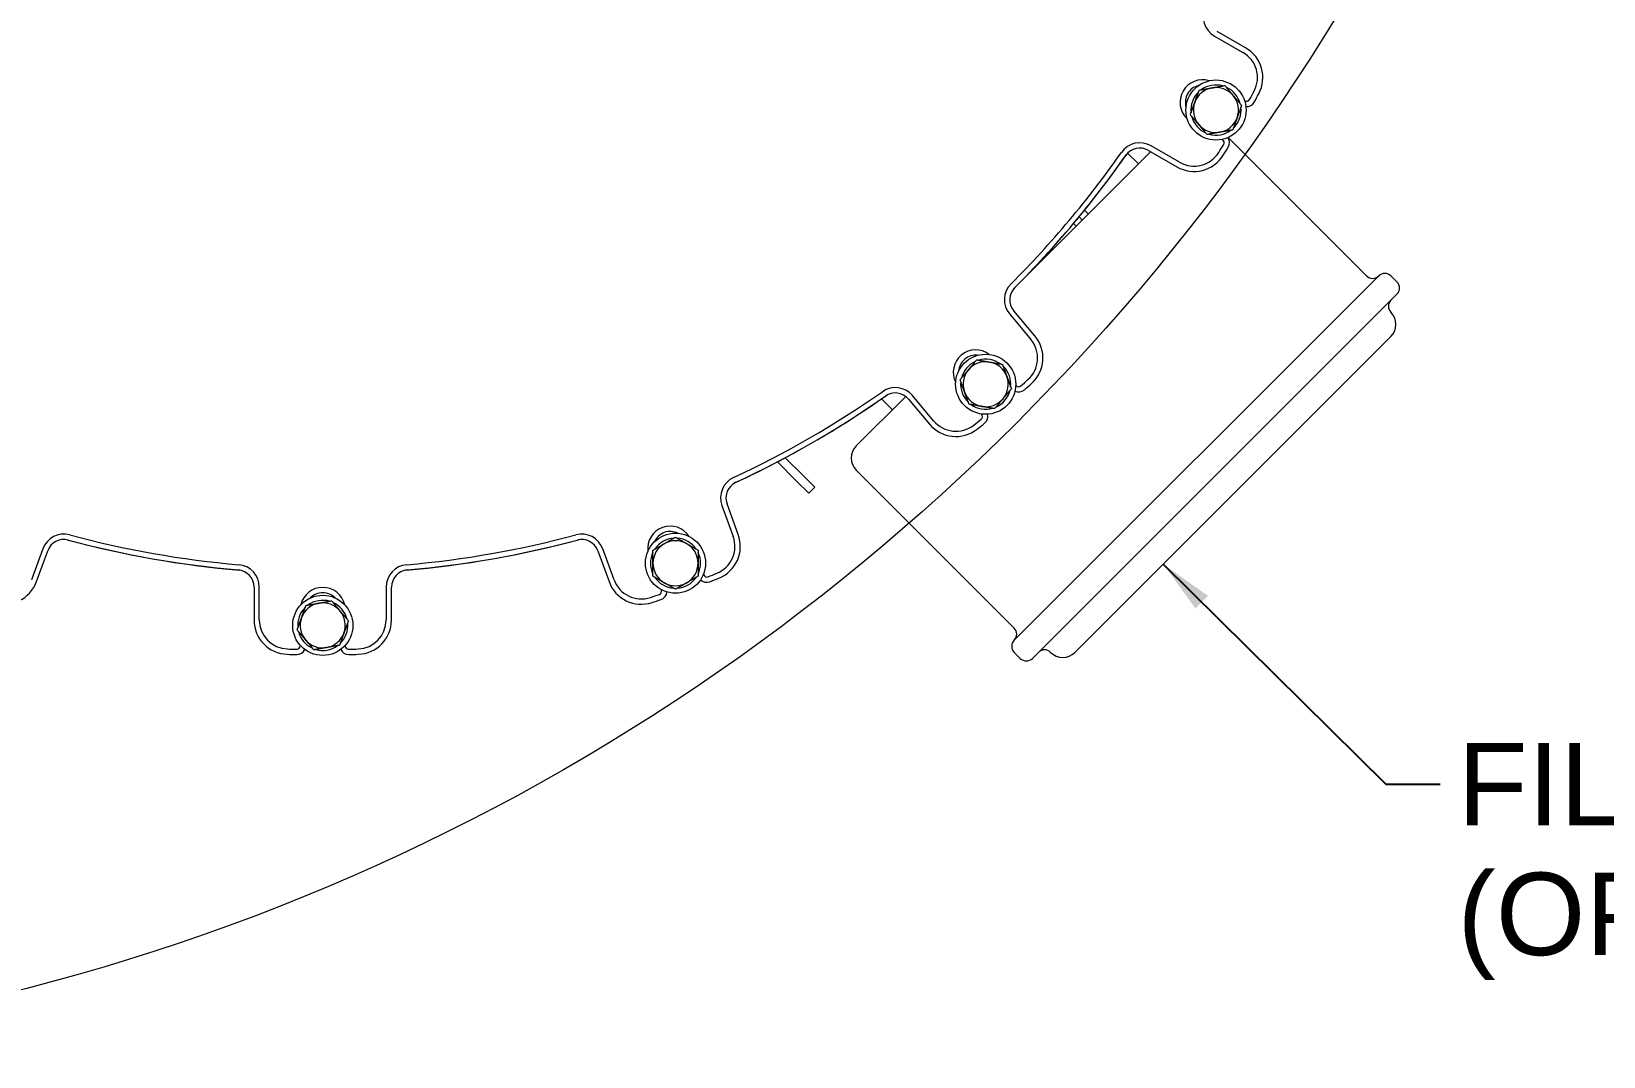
# Model space of a CAD drawing. Header units: inches. Extents: x 20 to 536, y 8 to 344.
# Drawn here: x 104.62 to 150.35, y 203.37 to 233.22 of the extents above; entities that cross this region are included whole.
import ezdxf

# ---------------------------------------------------------------- set-up
doc = ezdxf.new("R2010")
doc.units = ezdxf.units.IN
doc.header["$LTSCALE"] = 16
doc.header["$MEASUREMENT"] = 0
doc.layers.add('Symbol (ANSI)', color=7, linetype='Continuous', lineweight=25)
doc.layers.add('Visible', color=7, linetype='Continuous', lineweight=18)
doc.styles.add('Standard D-E', font='arial.ttf')
doc.dimstyles.new('in [mm] D-E NeptuneBenson$7', dxfattribs={"dimscale": 16, "dimtxt": 0.15, "dimasz": 0.098425, "dimexe": 0.125, "dimexo": 0.063, "dimgap": 0.031496, "dimtad": 0, "dimtih": 1, "dimtoh": 1, "dimdec": 4, "dimrnd": 1e-08, "dimzin": 3, "dimdsep": 46, "dimlunit": 5, "dimtxsty": 'Standard D-E', "dimcen": 0.09, "dimdle": 0.393701, "dimclrd": 256, "dimclre": 256, "dimclrt": 256, "dimadec": 1, "dimazin": 1, "dimtfac": 1, "dimtofl": 0, "dimtmove": 0, "dimatfit": 3, "dimfxl": 1, "dimfrac": 1, "dimtolj": 1, "dimtzin": 4, "dimlwd": -1, "dimlwe": -1, "dimarcsym": 0})

msp = doc.modelspace()

# ---------------------------------------------------------------- linework, layer by layer
at = {"layer": 'Visible', "linetype": 'Continuous', "lineweight": 18}
for p, q in [((139.03415, 233.08425), (139.86226, 232.60614)), ((139.93976, 232.74038), (139.11165, 233.21848)), ((139.92332, 231.19679), (139.9066, 231.20645)), ((139.2516, 230.07195), (139.26832, 230.0623)), ((136.50599, 229.6728), (136.81908, 229.3597)), ((137.11165, 229.75438), (137.93976, 229.27627)), ((138.01726, 229.41051), (137.18915, 229.88861)), ((135.18566, 227.72629), (135.09441, 227.81754)), ((135.25326, 228.01224), (135.36244, 227.90306)), ((134.93398, 227.62441), (135.00889, 227.54951)), ((133.80859, 224.35294), (133.19395, 225.08544)), ((133.07521, 224.98581), (133.68985, 224.25331)), ((133.26521, 222.90806), (133.2528, 222.92286)), ((129.66316, 222.20378), (129.34579, 222.52116)), ((130.12977, 222.51429), (130.74441, 221.78179)), ((130.86315, 221.88142), (130.24851, 222.61392)), ((132.24928, 222.0808), (132.26169, 222.06601)), ((126.87716, 220.12489), (126.31637, 220.68567)), ((126.5475, 220.80811), (127.05393, 220.30167)), ((127.23071, 219.77134), (126.87716, 220.12489)), ((127.05393, 220.30167), (127.40749, 219.94811)), ((127.23071, 219.77134), (127.40749, 219.94811)), ((124.7058, 219.41384), (125.03285, 218.51529)), ((125.1785, 218.56831), (124.85146, 219.46685)), ((104.94249, 218.15179), (104.61544, 217.25324)), ((104.76109, 217.20023), (105.08814, 218.09877)), ((121.09269, 218.09877), (121.41973, 217.20023)), ((121.56538, 217.25324), (121.23834, 218.15179)), ((124.17372, 217.39642), (124.16711, 217.41456)), ((111.09041, 217.04041), (111.09041, 216.0842)), ((111.24541, 216.0842), (111.24541, 217.04041)), ((114.93541, 217.04041), (114.93541, 216.0842)), ((115.09041, 216.0842), (115.09041, 217.04041)), ((122.93611, 216.96652), (122.94272, 216.94837)), ((112.43541, 215.34595), (112.43541, 215.32664)), ((113.74541, 215.32664), (113.74541, 215.34595))]:
    msp.add_line(p, q, dxfattribs=at)
at = {"layer": 'Visible'}
for p, q in [((139.38587, 231.59001), (139.38344, 231.58331)), ((143.45952, 226.10065), (139.43095, 230.12922)), ((137.17638, 229.71701), (133.5757, 226.11632)), ((143.6363, 225.92387), (143.81307, 226.10065)), ((144.3434, 225.92387), (144.16663, 226.10065)), ((143.6363, 225.92387), (133.38325, 215.67082)), ((144.3434, 225.57032), (144.16663, 225.39354)), ((133.91358, 215.14049), (144.16663, 225.39354)), ((134.97424, 215.14049), (144.16663, 224.33288)), ((132.89465, 223.46139), (132.89008, 223.45592)), ((130.04989, 222.59052), (128.61028, 221.1509)), ((128.61028, 220.4438), (133.20647, 215.8476)), ((124.01476, 218.04311), (124.00859, 218.03954)), ((113.81722, 215.9887), (113.81021, 215.98745)), ((133.20647, 215.49405), (133.38325, 215.67082)), ((133.20647, 215.14049), (133.38325, 214.96372)), ((133.91358, 215.14049), (133.7368, 214.96372))]:
    msp.add_line(p, q, dxfattribs=at)
at = {"layer": 'Visible', "linetype": 'Continuous', "lineweight": 18}
msp.add_circle((88.73184, 266.37172), 63, dxfattribs=at)
at = {"layer": 'Visible'}
for centre in [(139.07666, 230.92929), (132.37811, 222.94627), (123.35318, 217.73572), (113.09041, 215.92612)]:
    msp.add_circle(centre, 0.875, dxfattribs=at)
at = {"layer": 'Visible', "linetype": 'Continuous', "lineweight": 18}
for centre, radius, start, end in [((139.36165, 233.65149), 0.655, 154.94543, 240), ((139.43976, 231.87435), 0.845, 331.918851, 60), ((139.43976, 231.87435), 1, 331.918851, 60), ((138.68579, 231.15495), 0.655, 72.990051, 227.009949), ((138.68579, 231.15495), 0.5, 103.719204, 196.280796), ((113.09041, 245.93245), 30.71, 331.403761, 331.918851), ((139.97082, 231.27906), 0.095, 240, 331.403761), ((139.97082, 231.27906), 0.25, 264.25653, 331.403761), ((113.09041, 245.93245), 30.865, 331.403761, 331.918851), ((139.22082, 229.98003), 0.095, 328.596239, 60), ((139.22082, 229.98003), 0.25, 328.596239, 35.74347), ((113.09041, 245.93245), 28.345, 314.94543, 325.05457), ((113.09041, 245.93245), 28.50133, 314.872782, 325.127218), ((113.09041, 245.93245), 28.5, 314.94543, 325.05457), ((136.86165, 229.32137), 0.655, 60, 145.05457), ((136.86165, 229.32137), 0.5, 60, 145.05457), ((138.43976, 230.1423), 1, 240, 328.081149), ((138.43976, 230.1423), 0.845, 240, 328.081149), ((113.09041, 245.93245), 30.71, 328.081149, 328.596239), ((113.09041, 245.93245), 30.865, 328.081149, 328.596239), ((133.57697, 225.40683), 0.655, 134.94543, 220), ((133.57697, 225.40683), 0.5, 134.94543, 220), ((133.04254, 223.71015), 0.845, 311.918851, 40), ((133.04254, 223.71015), 1, 311.918851, 40), ((132.088, 223.29201), 0.655, 52.990051, 207.009949), ((132.088, 223.29201), 0.5, 83.719204, 176.280796), ((129.74675, 222.19289), 0.655, 40, 125.05457), ((133.33798, 222.96913), 0.25, 244.25653, 311.403761), ((133.33798, 222.96913), 0.095, 220, 311.403761), ((113.09041, 245.93245), 30.71, 311.403761, 311.918851), ((113.09041, 245.93245), 30.865, 311.403761, 311.918851), ((113.09041, 245.93245), 28.345, 294.94543, 305.05457), ((113.09041, 245.93245), 28.50133, 294.872782, 305.127218), ((113.09041, 245.93245), 28.5, 294.94543, 305.05457), ((129.74675, 222.19289), 0.5, 40, 125.05457), ((131.51046, 222.42457), 0.845, 220, 308.081149), ((113.09041, 245.93245), 30.71, 308.081149, 308.596239), ((132.18892, 222.00495), 0.095, 308.596239, 40), ((132.18892, 222.00495), 0.25, 308.596239, 15.74347), ((131.51046, 222.42457), 1, 220, 308.081149), ((113.09041, 245.93245), 30.865, 308.081149, 308.596239), ((125.3213, 219.63786), 0.655, 114.94543, 200), ((125.3213, 219.63786), 0.5, 114.94543, 200), ((123.19882, 218.15984), 0.655, 32.990051, 187.009949), ((123.19882, 218.15984), 0.5, 63.719204, 156.280796), ((105.55798, 217.92776), 0.655, 74.94543, 160), ((105.55798, 217.92776), 0.5, 74.94543, 160), ((113.09041, 245.93245), 28.50133, 254.872782, 265.127218), ((113.09041, 245.93245), 28.5, 254.94543, 265.05457), ((113.09041, 245.93245), 28.345, 254.94543, 265.05457), ((113.09041, 245.93245), 28.50133, 274.872782, 285.127218), ((113.09041, 245.93245), 28.345, 274.94543, 285.05457), ((113.09041, 245.93245), 28.5, 274.94543, 285.05457), ((120.62284, 217.92776), 0.655, 20, 105.05457), ((120.62284, 217.92776), 0.5, 20, 105.05457), ((124.23881, 218.22629), 0.845, 291.918851, 20), ((124.23881, 218.22629), 1, 291.918851, 20), ((110.59041, 217.04041), 0.5, 0, 85.05457), ((110.59041, 217.04041), 0.655, 0, 85.05457), ((115.59041, 217.04041), 0.655, 94.94543, 180), ((115.59041, 217.04041), 0.5, 94.94543, 180), ((124.26299, 217.42891), 0.25, 224.25653, 291.403761), ((124.26299, 217.42891), 0.095, 200, 291.403761), ((113.09041, 245.93245), 30.71, 291.403761, 291.918851), ((113.09041, 245.93245), 30.865, 291.403761, 291.918851), ((103.8214, 217.54225), 1, 251.918851, 340), ((113.09041, 216.37745), 0.655, 12.990051, 167.009949), ((113.09041, 216.37745), 0.5, 43.719204, 136.280796), ((122.35942, 217.54225), 1, 200, 288.081149), ((122.35942, 217.54225), 0.845, 200, 288.081149), ((113.09041, 245.93245), 30.71, 288.081149, 288.596239), ((122.85345, 216.91588), 0.095, 288.596239, 20), ((122.85345, 216.91588), 0.25, 288.596239, 355.74347), ((113.09041, 245.93245), 30.865, 288.081149, 288.596239), ((112.09041, 216.0842), 1, 180, 268.081149), ((112.09041, 216.0842), 0.845, 180, 268.081149), ((114.09041, 216.0842), 0.845, 271.918851, 0), ((114.09041, 216.0842), 1, 271.918851, 0), ((113.09041, 245.93245), 30.865, 268.081149, 268.596239), ((113.09041, 245.93245), 30.71, 268.081149, 268.596239), ((112.34041, 215.32664), 0.25, 268.596239, 335.74347), ((112.34041, 215.32664), 0.095, 268.596239, 0), ((113.84041, 215.32664), 0.25, 204.25653, 271.403761), ((113.84041, 215.32664), 0.095, 180, 271.403761), ((113.09041, 245.93245), 30.71, 271.403761, 271.918851), ((113.09041, 245.93245), 30.865, 271.403761, 271.918851)]:
    msp.add_arc(centre, radius, start, end, dxfattribs=at)
at = {"layer": 'Visible'}
for centre, radius, start, end in [((139.07666, 230.92929), 0.7295, 134.170271, 186.051989), ((139.07666, 230.92929), 0.656, 100.11113, 160.11113), ((139.07666, 230.92929), 0.7295, 74.170271, 126.051989), ((139.07666, 230.92929), 0.656, 40.11113, 100.11113), ((139.07666, 230.92929), 0.7295, 64.921056, 66.051989), ((139.07666, 230.92929), 0.7295, 14.170271, 64.921056), ((139.07666, 230.92929), 0.656, 160.11113, 220.11113), ((139.07666, 230.92929), 0.656, 340.11113, 40.11113), ((139.07666, 230.92929), 0.7295, 314.170271, 6.051989), ((139.07666, 230.92929), 0.7295, 194.170271, 246.051989), ((139.07666, 230.92929), 0.656, 280.11113, 340.11113), ((139.07666, 230.92929), 0.656, 220.11113, 280.11113), ((139.07666, 230.92929), 0.7295, 254.170271, 306.051989), ((143.6363, 226.27743), 0.25, 225, 315), ((143.98985, 225.92387), 0.25, 45, 135), ((144.16663, 225.7471), 0.25, 315, 45), ((144.3434, 225.21677), 0.25, 135, 225), ((143.81307, 224.68644), 0.5, 315, 45), ((132.37811, 222.94627), 0.7295, 54.170271, 106.051989), ((132.37811, 222.94627), 0.7295, 114.170271, 166.051989), ((132.37811, 222.94627), 0.656, 140.11113, 200.11113), ((132.37811, 222.94627), 0.656, 80.11113, 140.11113), ((132.37811, 222.94627), 0.656, 20.11113, 80.11113), ((132.37811, 222.94627), 0.7295, 44.921056, 46.051989), ((132.37811, 222.94627), 0.7295, 354.170271, 44.921056), ((132.37811, 222.94627), 0.7295, 174.170271, 226.051989), ((132.37811, 222.94627), 0.7295, 294.170271, 346.051989), ((132.37811, 222.94627), 0.656, 320.11113, 20.11113), ((132.37811, 222.94627), 0.656, 200.11113, 260.11113), ((132.37811, 222.94627), 0.7295, 234.170271, 286.051989), ((132.37811, 222.94627), 0.656, 260.11113, 320.11113), ((128.96383, 220.79735), 0.5, 135, 225), ((123.35318, 217.73572), 0.656, 120.11113, 180.11113), ((123.35318, 217.73572), 0.7295, 94.170271, 146.051989), ((123.35318, 217.73572), 0.656, 60.11113, 120.11113), ((123.35318, 217.73572), 0.7295, 34.170271, 86.051989), ((123.35318, 217.73572), 0.656, 0.11113, 60.11113), ((123.35318, 217.73572), 0.7295, 154.170271, 206.051989), ((123.35318, 217.73572), 0.656, 180.11113, 240.11113), ((123.35318, 217.73572), 0.656, 300.11113, 0.11113), ((123.35318, 217.73572), 0.7295, 24.921056, 26.051989), ((123.35318, 217.73572), 0.7295, 334.170271, 24.921056), ((123.35318, 217.73572), 0.7295, 214.170271, 266.051989), ((123.35318, 217.73572), 0.7295, 274.170271, 326.051989), ((123.35318, 217.73572), 0.656, 240.11113, 300.11113), ((113.09041, 215.92612), 0.7295, 134.170271, 186.051989), ((113.09041, 215.92612), 0.656, 100.11113, 160.11113), ((113.09041, 215.92612), 0.7295, 74.170271, 126.051989), ((113.09041, 215.92612), 0.656, 40.11113, 100.11113), ((113.09041, 215.92612), 0.7295, 14.170271, 66.051989), ((113.09041, 215.92612), 0.656, 340.11113, 40.11113), ((113.09041, 215.92612), 0.656, 160.11113, 220.11113), ((113.09041, 215.92612), 0.7295, 314.170271, 4.921056), ((113.09041, 215.92612), 0.7295, 4.921056, 6.051989), ((113.09041, 215.92612), 0.7295, 194.170271, 246.051989), ((113.09041, 215.92612), 0.656, 220.11113, 280.11113), ((113.09041, 215.92612), 0.656, 280.11113, 340.11113), ((133.38325, 215.31727), 0.25, 135, 225), ((133.02969, 215.67082), 0.25, 315, 45), ((113.09041, 215.92612), 0.7295, 254.170271, 306.051989), ((134.09035, 214.96372), 0.25, 45, 135), ((134.62068, 215.49405), 0.5, 225, 315), ((133.56002, 215.14049), 0.25, 225, 315)]:
    msp.add_arc(centre, radius, start, end, dxfattribs=at)
for points in [[(138.45978, 231.15245), (138.51958, 231.31775), (138.58863, 231.50861)], [(138.58863, 231.50861), (138.78845, 231.54424), (138.96149, 231.5751)], [(138.96149, 231.5751), (139.13454, 231.60596), (139.33435, 231.64159)], [(139.33435, 231.64159), (139.46512, 231.48636), (139.57836, 231.35193)], [(138.33094, 230.7963), (138.39999, 230.98716), (138.45978, 231.15245)], [(139.57836, 231.35193), (139.69161, 231.2175), (139.82238, 231.06227)], [(139.82238, 231.06227), (139.75333, 230.87141), (139.69353, 230.70612)], [(138.57495, 230.50664), (138.4617, 230.64107), (138.33094, 230.7963)], [(139.69353, 230.70612), (139.63373, 230.54083), (139.56468, 230.34997)], [(138.81896, 230.21698), (138.6882, 230.37221), (138.57495, 230.50664)], [(139.19182, 230.28347), (139.01878, 230.25262), (138.81896, 230.21698)], [(139.56468, 230.34997), (139.36487, 230.31433), (139.19182, 230.28347)], [(131.87477, 223.36696), (131.98749, 223.50183), (132.11766, 223.65757)], [(132.11766, 223.65757), (132.31761, 223.62271), (132.49077, 223.59252)], [(131.63188, 223.07636), (131.76204, 223.23209), (131.87477, 223.36696)], [(132.49077, 223.59252), (132.66393, 223.56233), (132.86388, 223.52748)], [(132.86388, 223.52748), (132.93367, 223.33689), (132.99411, 223.17183)], [(131.76211, 222.72071), (131.70167, 222.88576), (131.63188, 223.07636)], [(133.12434, 222.81618), (132.99418, 222.66045), (132.88145, 222.52557)], [(132.99411, 223.17183), (133.05455, 223.00677), (133.12434, 222.81618)], [(131.89234, 222.36506), (131.82255, 222.55565), (131.76211, 222.72071)], [(132.26545, 222.30001), (132.09229, 222.3302), (131.89234, 222.36506)], [(132.63856, 222.23497), (132.43861, 222.26983), (132.26545, 222.30001)], [(132.88145, 222.52557), (132.76873, 222.3907), (132.63856, 222.23497)], [(122.69645, 218.11319), (122.87203, 218.21502), (123.02408, 218.3032)], [(123.02408, 218.3032), (123.17614, 218.39138), (123.35171, 218.49321)], [(123.35171, 218.49321), (123.52768, 218.39206), (123.68008, 218.30447)], [(123.68008, 218.30447), (123.83247, 218.21688), (124.00845, 218.11574)], [(122.69718, 217.73445), (122.69684, 217.91023), (122.69645, 218.11319)], [(122.69792, 217.35571), (122.69752, 217.55868), (122.69718, 217.73445)], [(124.00845, 218.11574), (124.00884, 217.91277), (124.00918, 217.737)], [(124.00918, 217.737), (124.00952, 217.56122), (124.00992, 217.35825)], [(123.02628, 217.16698), (122.87389, 217.25457), (122.69792, 217.35571)], [(124.00992, 217.35825), (123.83434, 217.25643), (123.68228, 217.16825)], [(123.35465, 216.97824), (123.17868, 217.07938), (123.02628, 217.16698)], [(123.68228, 217.16825), (123.53023, 217.08007), (123.35465, 216.97824)], [(112.47354, 216.14929), (112.53334, 216.31458), (112.60239, 216.50544)], [(112.60239, 216.50544), (112.8022, 216.54107), (112.97525, 216.57193)], [(112.97525, 216.57193), (113.14829, 216.60279), (113.34811, 216.63842)], [(113.34811, 216.63842), (113.47887, 216.48319), (113.59212, 216.34876)], [(113.59212, 216.34876), (113.70537, 216.21433), (113.83613, 216.0591)], [(112.34469, 215.79314), (112.41374, 215.984), (112.47354, 216.14929)], [(113.83613, 216.0591), (113.76708, 215.86824), (113.70728, 215.70295)], [(112.58871, 215.50348), (112.47546, 215.63791), (112.34469, 215.79314)], [(112.83272, 215.21382), (112.70195, 215.36905), (112.58871, 215.50348)], [(113.70728, 215.70295), (113.64749, 215.53766), (113.57844, 215.3468)], [(113.20558, 215.28031), (113.03253, 215.24945), (112.83272, 215.21382)], [(113.57844, 215.3468), (113.37862, 215.31117), (113.20558, 215.28031)]]:
    msp.add_rational_spline(points, [1, 1.0379548493, 1], degree=2, dxfattribs=at)

# ---------------------------------------------------------------- texts
at = {"layer": 'Symbol (ANSI)', "insert": (146.10053, 212.50339), "char_height": 2.4000001, "width": 47.1347599, "attachment_point": 1, "line_spacing_factor": 0.944221, "style": 'Standard D-E'}
msp.add_mtext('\\fArial|b0|i0;FILTER REGULATOR\\P\\fArial|b0|i0;(OPTIONAL MOUNTING SIDE)', dxfattribs=at)

# ---------------------------------------------------------------- leaders
at = {"layer": 'Symbol (ANSI)', "annotation_type": 0, "has_hookline": 1, "hookline_direction": 0, "text_width": 46.80328}
msp.add_leader([(137.54292, 217.70918), (144.02179, 211.30339), (145.5966, 211.30339)], dimstyle='in [mm] D-E NeptuneBenson$7', override={"dimtad": 0}, dxfattribs=at)

doc.saveas('drawing.dxf')
